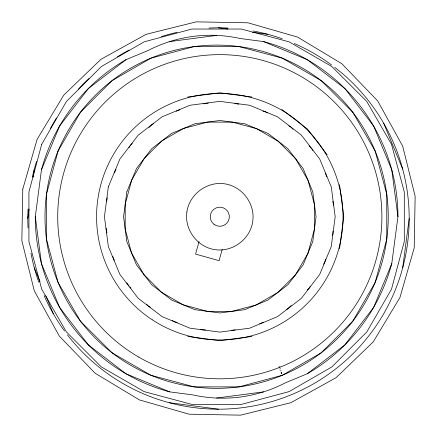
<?xml version="1.0" encoding="UTF-8"?>
<svg xmlns="http://www.w3.org/2000/svg" width="437" height="437" viewBox="0 0 437 437"><rect width="100%" height="100%" fill="white"/><g stroke="black" fill="none" stroke-linecap="round" stroke-linejoin="round"><path stroke-width="0.66" d="M106.136 228.18L106.928 232.834M106.633 201.708L107.234 197.715M332.994 231.064L332.939 233.779L332.377 235.734M333.475 205.27L332.847 201.277M27.81 218.5L29.039 209.165M33.256 177.149L34.31 169.146M35.288 216.725L41.466 169.796L59.579 126.064L88.394 88.509L125.949 59.694L147.815 50.637A136.125 136.125 0 0 1 240.077 38.489L263.544 41.581L307.277 59.694L344.831 88.509L373.646 126.064L391.76 169.796L397.938 216.725L391.76 263.653L373.646 307.386L344.831 344.94L307.277 373.755L285.41 382.812A136.125 136.125 0 0 1 193.149 394.961L169.682 391.874L125.949 373.755L88.394 344.94L59.579 307.386L41.466 263.653L35.288 216.725A181.328 181.328 0 0 0 169.682 391.874M339.527 248.806L343.755 216.725L339.527 184.643M402.69 267.854L409.19 218.5M199.048 241.623L195.558 254.083L219.063 260.665L222.187 249.516M114.374 172.932L115.991 169.228M325.614 259.217L324.675 262.479L323.62 264.221M128.948 147.717L130.352 145.39L132.307 143.505M310.308 286.317L309.259 288.059L307.304 289.944M148.93 127.495L151.863 124.671L153.644 123.682M291.168 305.485L287.748 308.779L286.557 309.44M176.22 111.206L179.978 109.731M263.391 322.244L259.627 323.719M278.861 367.004L279.991 366.703M279.707 369.052L280.559 368.823M280.467 370.876L281.067 370.718M203.697 103.848L208.351 103.056M235.253 329.766L231.26 330.394M169.682 41.581L216.615 35.402M187.724 97.003L219.806 92.775L251.887 97.003M251.887 336.452L219.806 340.674L187.724 336.452M216.615 398.052L263.544 391.874M234.822 103.553L238.815 104.153M205.466 329.913L202.752 329.859L200.796 329.296M218.5 27.81L227.835 29.039M252.515 32.289L267.854 34.31M169.146 402.69L218.5 409.19M262.948 111.107L265.554 111.856L267.302 112.91M177.313 322.533L174.052 321.594L172.309 320.539M288.813 125.872L291.14 127.271L293.025 129.226M150.213 307.227L148.471 306.179L146.586 304.223M281.778 109.381L307.451 129.079L327.149 154.753M309.035 145.849L311.86 148.782L312.848 150.563M129.161 286.137L126.763 282.886M130.106 287.114L131.045 288.092M325.325 173.139L326.8 176.903M114.286 260.31L112.812 256.552M383.642 123.158L402.69 169.146M34.31 267.854L39.975 281.526M45.89 295.822L53.358 313.842M334.857 67.424A190.69 190.69 0 0 1 353.336 353.336A190.69 190.69 0 0 1 67.424 334.857M64.539 331.006A190.69 190.69 0 0 1 44.082 295.581M38.756 282.171A190.69 190.69 0 0 1 31 253.231M28.05 228.016A190.69 190.69 0 0 1 28.05 208.984M32.365 177.067A190.69 190.69 0 0 1 36.588 161.319M50.392 128.494A190.69 190.69 0 0 1 56.499 117.914M78.485 89.05A190.69 190.69 0 0 1 89.05 78.485M117.335 56.859A190.69 190.69 0 0 1 129.095 50.069M161.319 36.588A190.69 190.69 0 0 1 177.067 32.365M208.984 28.05A190.69 190.69 0 0 1 228.016 28.05M253.231 31A190.69 190.69 0 0 1 282.171 38.756M294.325 43.536A190.69 190.69 0 0 1 331.563 64.944M391.76 263.653A181.328 181.328 0 0 1 307.277 373.755M41.466 169.796A181.328 181.328 0 0 1 125.949 59.694M263.544 41.581A181.328 181.328 0 0 1 397.938 216.725M125.239 204.003L125.168 228.912L131.548 252.99L143.942 274.594L161.504 292.26L183.043 304.775L207.083 311.291L231.992 311.363L256.071 304.982L277.675 292.588L295.341 275.026L307.856 253.487L314.367 229.447L314.438 204.538L308.063 180.459L295.669 158.855L278.107 141.189L256.568 128.675L232.528 122.158L207.619 122.092L183.54 128.467L161.936 140.861L144.27 158.423L131.755 179.962L125.239 204.003M186.878 212.011C184.245 229.616 197.453 247.238 215.091 249.653C232.697 252.286 250.319 239.077 252.733 221.439C255.366 203.833 242.158 186.211 224.52 183.797C206.914 181.164 189.292 194.372 186.878 212.011M22.8 189.057L21.85 240.711L34.299 290.851L59.301 336.058L95.151 373.258L139.408 399.91L189.057 414.2L240.711 415.15L290.851 402.701L336.058 377.699L373.258 341.849L399.91 297.592L414.2 247.943L415.15 196.289L402.701 146.149L377.699 100.942L341.849 63.742L297.592 37.09L247.943 22.8L196.289 21.85L146.149 34.299L100.942 59.301L63.742 95.151L37.09 139.408L22.8 189.057M108.354 186.861L104.427 216.725L108.354 246.588L119.88 274.414L138.218 298.313L162.116 316.65L189.942 328.176L219.806 332.104L249.669 328.176L277.495 316.65L301.393 298.313L319.726 274.414L331.251 246.588L335.184 216.725L331.251 186.861L319.726 159.035L301.393 135.137L277.495 116.805L249.669 105.279L219.806 101.346L189.942 105.279L162.116 116.805L138.218 135.137L119.88 159.035L108.354 186.861M126.845 191.816L123.567 216.725L126.845 241.634L136.459 264.844L151.754 284.777L171.686 300.072L194.897 309.686L219.806 312.963L244.715 309.686L267.925 300.072L287.857 284.777L303.152 264.844L312.766 241.634L316.044 216.725L312.766 191.816L303.152 168.606L287.857 148.673L267.925 133.378L244.715 123.764L219.806 120.486L194.897 123.764L171.686 133.378L151.754 148.673L136.459 168.606L126.845 191.816M41.717 144.281L28.924 192.018L28.924 241.437L41.717 289.168L66.424 331.967L101.368 366.916L144.166 391.623L191.903 404.416L241.322 404.416L289.059 391.623L331.858 366.916L366.801 331.967L391.508 289.168L404.301 241.437L404.301 192.018L391.508 144.281L366.801 101.482L331.858 66.539L289.059 41.826L241.322 29.039L191.903 29.039L144.166 41.826L101.368 66.539L66.424 101.482L41.717 144.281M58.055 151.049L46.459 194.323L46.459 239.126L58.055 282.4L80.457 321.2L112.14 352.883L150.934 375.279L194.214 386.876L239.012 386.876L282.291 375.279L321.091 352.883L352.768 321.2L375.17 282.4L386.767 239.126L386.767 194.323L375.17 151.049L352.768 112.249L321.091 80.572L282.291 58.17L239.012 46.573L194.214 46.573L150.934 58.17L112.14 80.572L80.457 112.249L58.055 151.049M281.499 372.335L281.111 372.439L281.636 373.706L281.499 372.335M112.14 352.883A171.621 171.621 0 0 0 386.767 239.126A171.621 171.621 0 0 0 150.934 58.17A171.621 171.621 0 0 0 112.14 352.883M152.262 319.797A123.229 123.229 0 0 0 342.837 223.684A123.229 123.229 0 0 0 164.317 106.699A123.229 123.229 0 0 0 152.262 319.797M213.977 224.274A9.532 9.532 0 0 0 229.256 217.997A9.532 9.532 0 0 0 216.178 207.908A9.532 9.532 0 0 0 213.977 224.274M138.764 357.095A162.083 162.083 0 0 0 381.889 216.725A162.083 162.083 0 0 0 138.764 76.355A162.083 162.083 0 0 0 138.764 357.095"/></g></svg>
